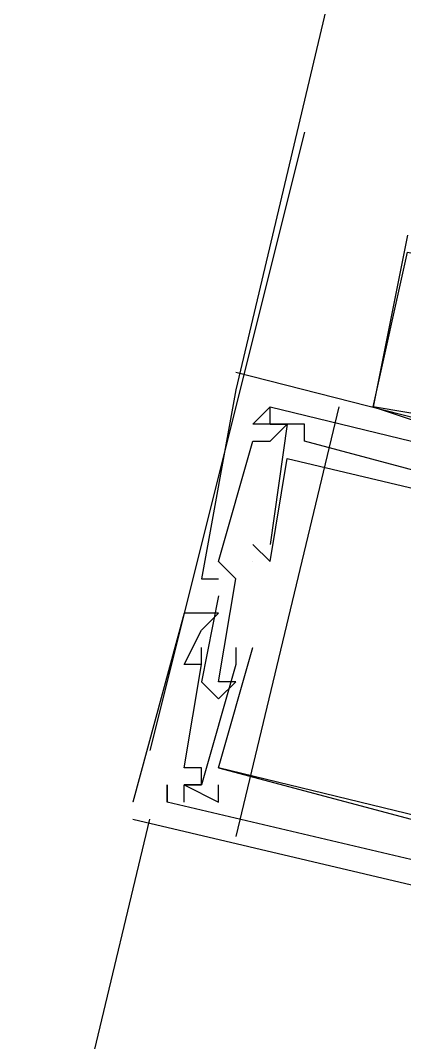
# Model space of a CAD drawing. Header units: feet. Extents: x -84 to 198, y -22 to 181.
# Drawn here: x 114.886 to 115.184, y 135.564 to 136.358 of the extents above; entities that cross this region are included whole.
import ezdxf

# ---------------------------------------------------------------- set-up
doc = ezdxf.new("R2010")
doc.units = ezdxf.units.FT
doc.layers.add('A-LINEA', color=7, linetype='CONTINUOUS')

msp = doc.modelspace()

# ---------------------------------------------------------------- linework, layer by layer
at = {"layer": 'A-LINEA'}
for p, q in [((116.7867, 143.3644), (115.0533, 136.0711)), ((115.1067, 136.2711), (114.9867, 135.7911)), ((115.0533, 136.0844), (115.0533, 136.0844)), ((115.0533, 136.0844), (115.0533, 136.0844)), ((115.0533, 136.0844), (115.0533, 136.0844)), ((115.0533, 136.0711), (115.0533, 136.0711)), ((115.0533, 136.0711), (115.0533, 136.0711)), ((115.0533, 136.0711), (115.0533, 136.0711)), ((115.1333, 136.0578), (115.0533, 135.7244)), ((115.08, 136.0578), (115.08, 136.0578)), ((115.08, 136.0578), (115.08, 136.0578)), ((115.08, 136.0578), (115.08, 136.0578)), ((115.08, 136.0578), (115.08, 136.0578)), ((115.08, 136.0578), (115.08, 136.0578)), ((115.08, 136.0578), (115.08, 136.0578)), ((115.16, 136.0578), (115.16, 136.0578)), ((115.16, 136.0578), (115.16, 136.0578)), ((115.16, 136.0578), (115.16, 136.0578)), ((115.16, 136.0578), (115.16, 136.0578)), ((115.16, 136.0578), (115.16, 136.0578)), ((115.16, 136.0578), (115.16, 136.0578)), ((115.0667, 136.0444), (115.0667, 136.0444)), ((115.0667, 136.0444), (115.0667, 136.0444)), ((115.0667, 136.0444), (115.0667, 136.0444)), ((115.0667, 136.0444), (115.0667, 136.0444)), ((115.0667, 136.0444), (115.0667, 136.0444)), ((115.0667, 136.0444), (115.0667, 136.0444)), ((115.08, 136.0444), (115.08, 136.0444)), ((115.08, 136.0444), (115.08, 136.0444)), ((115.08, 136.0444), (115.08, 136.0444)), ((115.08, 136.0444), (115.08, 136.0444)), ((115.08, 136.0444), (115.08, 136.0444)), ((115.08, 136.0444), (115.08, 136.0444)), ((115.08, 136.0444), (115.08, 136.0444)), ((115.08, 136.0444), (115.08, 136.0444)), ((115.08, 136.0444), (115.08, 136.0444)), ((115.0933, 136.0444), (115.0933, 136.0444)), ((115.0933, 136.0444), (115.0933, 136.0444)), ((115.0933, 136.0444), (115.0933, 136.0444)), ((115.0933, 136.0444), (115.0933, 136.0444)), ((115.0933, 136.0444), (115.0933, 136.0444)), ((115.0933, 136.0444), (115.0933, 136.0444)), ((115.1067, 136.0444), (115.1067, 136.0444)), ((115.1067, 136.0444), (115.1067, 136.0444)), ((115.1067, 136.0444), (115.1067, 136.0444)), ((115.0667, 136.0311), (115.0667, 136.0311)), ((115.0667, 136.0311), (115.0667, 136.0311)), ((115.0667, 136.0311), (115.0667, 136.0311)), ((115.08, 136.0311), (115.08, 136.0311)), ((115.08, 136.0311), (115.08, 136.0311)), ((115.08, 136.0311), (115.08, 136.0311)), ((115.1067, 136.0311), (115.1067, 136.0311)), ((115.1067, 136.0311), (115.1067, 136.0311)), ((115.1067, 136.0311), (115.1067, 136.0311)), ((115.0933, 136.0178), (115.0933, 136.0178)), ((115.0933, 136.0178), (115.0933, 136.0178)), ((115.0933, 136.0178), (115.0933, 136.0178)), ((115.08, 135.9378), (115.0667, 135.9511)), ((115.0667, 135.9511), (115.0667, 135.9511)), ((115.08, 135.9378), (115.0667, 135.9511)), ((115.0667, 135.9511), (115.0667, 135.9511)), ((115.08, 135.9378), (115.0667, 135.9511)), ((115.0667, 135.9511), (115.0667, 135.9511)), ((115.08, 135.9511), (115.08, 135.9511)), ((115.08, 135.9511), (115.08, 135.9511)), ((115.08, 135.9511), (115.08, 135.9511)), ((115.04, 135.9378), (115.04, 135.9378)), ((115.04, 135.9378), (115.04, 135.9378)), ((115.04, 135.9378), (115.04, 135.9378)), ((115.0667, 135.9378), (115.0667, 135.9378)), ((115.0667, 135.9378), (115.0667, 135.9378)), ((115.0667, 135.9378), (115.0667, 135.9378)), ((115.0667, 135.9378), (115.0667, 135.9378)), ((115.0667, 135.9378), (115.0667, 135.9378)), ((115.0667, 135.9378), (115.0667, 135.9378)), ((115.08, 135.9378), (115.08, 135.9378)), ((115.08, 135.9378), (115.08, 135.9378)), ((115.08, 135.9378), (115.08, 135.9378)), ((115.08, 135.9378), (115.08, 135.9378)), ((115.08, 135.9378), (115.08, 135.9378)), ((115.08, 135.9378), (115.08, 135.9378)), ((115.0267, 135.9244), (115.0267, 135.9244)), ((115.0267, 135.9244), (115.0267, 135.9244)), ((115.0267, 135.9244), (115.0267, 135.9244)), ((115.04, 135.9244), (115.04, 135.9244)), ((115.04, 135.9244), (115.04, 135.9244)), ((115.04, 135.9244), (115.04, 135.9244)), ((115.0533, 135.9244), (115.0533, 135.9244)), ((115.0533, 135.9244), (115.0533, 135.9244)), ((115.0533, 135.9244), (115.0533, 135.9244)), ((115.04, 135.9111), (115.04, 135.9111)), ((115.04, 135.9111), (115.04, 135.9111)), ((115.04, 135.9111), (115.04, 135.9111)), ((115.0133, 135.8978), (115.0133, 135.8978)), ((115.0133, 135.8978), (115.0133, 135.8978)), ((115.0133, 135.8978), (115.0133, 135.8978)), ((115.0267, 135.8978), (115.0267, 135.8978)), ((115.0267, 135.8978), (115.0267, 135.8978)), ((115.0267, 135.8978), (115.0267, 135.8978)), ((115.04, 135.8978), (115.04, 135.8978)), ((115.04, 135.8978), (115.04, 135.8978)), ((115.04, 135.8978), (115.04, 135.8978)), ((115.0267, 135.8844), (115.0267, 135.8844)), ((115.0267, 135.8844), (115.0267, 135.8844)), ((115.0267, 135.8844), (115.0267, 135.8844)), ((115.0267, 135.8711), (115.0267, 135.8711)), ((115.0267, 135.8711), (115.0267, 135.8711)), ((115.0267, 135.8711), (115.0267, 135.8711)), ((115.0533, 135.8711), (115.0533, 135.8711)), ((115.0533, 135.8711), (115.0533, 135.8711)), ((115.0533, 135.8711), (115.0533, 135.8711)), ((115.0667, 135.8711), (115.0667, 135.8711)), ((115.0667, 135.8711), (115.0667, 135.8711)), ((115.0667, 135.8711), (115.0667, 135.8711)), ((115.0133, 135.8578), (115.0133, 135.8578)), ((115.0133, 135.8578), (115.0133, 135.8578)), ((115.0133, 135.8578), (115.0133, 135.8578)), ((115.0267, 135.8578), (115.0267, 135.8578)), ((115.0267, 135.8578), (115.0267, 135.8578)), ((115.0267, 135.8578), (115.0267, 135.8578)), ((115.0267, 135.8578), (115.0267, 135.8578)), ((115.0267, 135.8578), (115.0267, 135.8578)), ((115.0267, 135.8578), (115.0267, 135.8578)), ((115.0533, 135.8578), (115.0533, 135.8578)), ((115.0533, 135.8578), (115.0533, 135.8578)), ((115.0533, 135.8578), (115.0533, 135.8578)), ((115.0267, 135.8444), (115.0267, 135.8444)), ((115.0267, 135.8444), (115.0267, 135.8444)), ((115.0267, 135.8444), (115.0267, 135.8444)), ((115.04, 135.8444), (115.04, 135.8444)), ((115.04, 135.8444), (115.04, 135.8444)), ((115.04, 135.8444), (115.04, 135.8444)), ((115.04, 135.8444), (115.04, 135.8444)), ((115.04, 135.8444), (115.04, 135.8444)), ((115.04, 135.8444), (115.04, 135.8444)), ((115.0533, 135.8444), (115.0533, 135.8444)), ((115.0533, 135.8444), (115.0533, 135.8444)), ((115.0533, 135.8444), (115.0533, 135.8444)), ((115.04, 135.8311), (115.04, 135.8311)), ((115.04, 135.8311), (115.04, 135.8311)), ((115.04, 135.8311), (115.04, 135.8311)), ((115.0133, 135.7778), (115.0133, 135.7778)), ((115.0133, 135.7778), (115.0133, 135.7778)), ((115.0133, 135.7778), (115.0133, 135.7778)), ((115.0267, 135.7778), (115.0267, 135.7778)), ((115.0267, 135.7778), (115.0267, 135.7778)), ((115.0267, 135.7778), (115.0267, 135.7778)), ((115.04, 135.7778), (115.04, 135.7778)), ((115.04, 135.7778), (115.04, 135.7778)), ((115.04, 135.7778), (115.04, 135.7778)), ((115.04, 135.7778), (115.04, 135.7778)), ((115.04, 135.7778), (115.04, 135.7778)), ((115.04, 135.7778), (115.04, 135.7778)), ((115, 135.7511), (115, 135.7644)), ((115, 135.7644), (115, 135.7644)), ((115, 135.7644), (115, 135.7511)), ((115, 135.7644), (115, 135.7644)), ((115, 135.7511), (115, 135.7644)), ((115, 135.7644), (115, 135.7644)), ((115, 135.7644), (115, 135.7511)), ((115, 135.7644), (115, 135.7644)), ((115, 135.7511), (115, 135.7644)), ((115, 135.7644), (115, 135.7644)), ((115, 135.7644), (115, 135.7511)), ((115, 135.7644), (115, 135.7644)), ((115.0133, 135.7644), (115.0133, 135.7644)), ((115.0133, 135.7644), (115.0133, 135.7644)), ((115.0133, 135.7644), (115.0133, 135.7644)), ((115.0133, 135.7644), (115.0133, 135.7644)), ((115.0133, 135.7644), (115.0133, 135.7644)), ((115.0133, 135.7644), (115.0133, 135.7644)), ((115.0133, 135.7644), (115.0133, 135.7644)), ((115.0133, 135.7644), (115.0133, 135.7644)), ((115.0133, 135.7644), (115.0133, 135.7644)), ((115.0267, 135.7644), (115.0267, 135.7644)), ((115.0267, 135.7644), (115.0267, 135.7644)), ((115.0267, 135.7644), (115.0267, 135.7644)), ((115.0267, 135.7644), (115.0267, 135.7644)), ((115.0267, 135.7644), (115.0267, 135.7644)), ((115.0267, 135.7644), (115.0267, 135.7644)), ((115.04, 135.7644), (115.04, 135.7644)), ((115.04, 135.7644), (115.04, 135.7644)), ((115.04, 135.7644), (115.04, 135.7644)), ((114.9733, 135.7511), (114.9733, 135.7511)), ((114.9733, 135.7511), (114.9733, 135.7511)), ((114.9733, 135.7511), (114.9733, 135.7511)), ((115, 135.7511), (115, 135.7511)), ((115, 135.7511), (115, 135.7511)), ((115, 135.7511), (115, 135.7511)), ((115.0133, 135.7511), (115.0133, 135.7511)), ((115.0133, 135.7511), (115.0133, 135.7511)), ((115.0133, 135.7511), (115.0133, 135.7511)), ((115.04, 135.7511), (115.04, 135.7511)), ((115.04, 135.7511), (115.04, 135.7511)), ((115.04, 135.7511), (115.04, 135.7511)), ((114.16, 132.2978), (114.9867, 135.7378)), ((114.9733, 135.7378), (114.9733, 135.7378)), ((114.9733, 135.7378), (114.9733, 135.7378)), ((114.9733, 135.7378), (114.9733, 135.7378))]:
    msp.add_line(p, q, dxfattribs=at)
for points in [[(115.1867, 136.1911), (115.16, 136.0578), (115.24, 136.0311), (115.24, 136.0444)], [(115.1867, 136.1911), (115.16, 136.0578), (115.24, 136.0311), (115.24, 136.0444)], [(115.1867, 136.1911), (115.16, 136.0578), (115.24, 136.0311), (115.24, 136.0444)], [(115.24, 136.0444), (115.16, 136.0578), (115.1867, 136.1778), (115.3867, 136.1378), (115.3867, 136.1111), (115.3867, 136.1111)], [(115.24, 136.0444), (115.16, 136.0578), (115.1867, 136.1778), (115.3867, 136.1378), (115.3867, 136.1111), (115.3867, 136.1111)], [(115.24, 136.0444), (115.16, 136.0578), (115.1867, 136.1778), (115.3867, 136.1378), (115.3867, 136.1111), (115.3867, 136.1111)], [(115.72, 135.9111), (115.7333, 135.9111), (115.0533, 136.0844)], [(115.72, 135.9111), (115.7333, 135.9111), (115.0533, 136.0844)], [(115.72, 135.9111), (115.7333, 135.9111), (115.0533, 136.0844)], [(115.0533, 136.0711), (115.0267, 135.9244), (115.04, 135.9244)], [(115.0533, 136.0711), (115.0267, 135.9244), (115.04, 135.9244)], [(115.0533, 136.0711), (115.0267, 135.9244), (115.04, 135.9244)], [(115.52, 135.9511), (115.5067, 135.9511), (115.5067, 135.9244), (115.1067, 136.0311), (115.1067, 136.0444), (115.08, 136.0444), (115.08, 136.0578), (115.0667, 136.0444)], [(115.0667, 136.0444), (115.08, 136.0578), (115.52, 135.9511), (115.52, 135.9378)], [(115.52, 135.9511), (115.5067, 135.9511), (115.5067, 135.9244), (115.1067, 136.0311), (115.1067, 136.0444), (115.08, 136.0444), (115.08, 136.0578), (115.0667, 136.0444)], [(115.0667, 136.0444), (115.08, 136.0578), (115.52, 135.9511), (115.52, 135.9378)], [(115.52, 135.9511), (115.5067, 135.9511), (115.5067, 135.9244), (115.1067, 136.0311), (115.1067, 136.0444), (115.08, 136.0444), (115.08, 136.0578), (115.0667, 136.0444)], [(115.0667, 136.0444), (115.08, 136.0578), (115.52, 135.9511), (115.52, 135.9378)], [(115.04, 135.8311), (115.0533, 135.8444), (115.04, 135.8444), (115.0533, 135.9244), (115.04, 135.9378), (115.0667, 136.0311), (115.08, 136.0311), (115.0933, 136.0444), (115.0667, 136.0444)], [(115.04, 135.8311), (115.0533, 135.8444), (115.04, 135.8444), (115.0533, 135.9244), (115.04, 135.9378), (115.0667, 136.0311), (115.08, 136.0311), (115.0933, 136.0444), (115.0667, 136.0444)], [(115.04, 135.8311), (115.0533, 135.8444), (115.04, 135.8444), (115.0533, 135.9244), (115.04, 135.9378), (115.0667, 136.0311), (115.08, 136.0311), (115.0933, 136.0444), (115.0667, 136.0444)], [(115.08, 136.0444), (115.0933, 136.0444), (115.08, 135.9511)], [(115.08, 136.0444), (115.0933, 136.0444), (115.08, 135.9511)], [(115.08, 136.0444), (115.0933, 136.0444), (115.08, 135.9511)], [(115.08, 135.9378), (115.0933, 136.0178), (115.6, 135.8978), (115.5733, 135.8178), (115.5733, 135.8178)], [(115.08, 135.9378), (115.0933, 136.0178), (115.6, 135.8978), (115.5733, 135.8178), (115.5733, 135.8178)], [(115.08, 135.9378), (115.0933, 136.0178), (115.6, 135.8978), (115.5733, 135.8178), (115.5733, 135.8178)], [(115.04, 135.9111), (115.0267, 135.8444), (115.04, 135.8311)], [(115.04, 135.9111), (115.0267, 135.8444), (115.04, 135.8311)], [(115.04, 135.9111), (115.0267, 135.8444), (115.04, 135.8311)], [(115.04, 135.8978), (115.0133, 135.8978), (114.9733, 135.7511)], [(115.04, 135.8978), (115.0133, 135.8978), (114.9733, 135.7511)], [(115.04, 135.8978), (115.0133, 135.8978), (114.9733, 135.7511)], [(115.0267, 135.8578), (115.0133, 135.8578), (115.0267, 135.8844), (115.04, 135.8978)], [(115.0267, 135.8578), (115.0133, 135.8578), (115.0267, 135.8844), (115.04, 135.8978)], [(115.0267, 135.8578), (115.0133, 135.8578), (115.0267, 135.8844), (115.04, 135.8978)], [(115.0133, 135.7644), (115.0267, 135.7644), (115.0267, 135.7778), (115.0133, 135.7778), (115.0267, 135.8578), (115.0267, 135.8711)], [(115.0533, 135.8711), (115.0533, 135.8578), (115.0267, 135.7644), (115.0133, 135.7644)], [(115.0133, 135.7644), (115.0267, 135.7644), (115.0267, 135.7778), (115.0133, 135.7778), (115.0267, 135.8578), (115.0267, 135.8711)], [(115.0533, 135.8711), (115.0533, 135.8578), (115.0267, 135.7644), (115.0133, 135.7644)], [(115.0133, 135.7644), (115.0267, 135.7644), (115.0267, 135.7778), (115.0133, 135.7778), (115.0267, 135.8578), (115.0267, 135.8711)], [(115.0533, 135.8711), (115.0533, 135.8578), (115.0267, 135.7644), (115.0133, 135.7644)], [(115.5467, 135.6178), (115.5467, 135.6578), (115.56, 135.7378), (115.5733, 135.7378), (115.56, 135.7511), (115.56, 135.7511), (115.5333, 135.6578), (115.04, 135.7778), (115.0667, 135.8711)], [(115.5467, 135.6178), (115.5467, 135.6578), (115.56, 135.7378), (115.5733, 135.7378), (115.56, 135.7511), (115.56, 135.7511), (115.5333, 135.6578), (115.04, 135.7778), (115.0667, 135.8711)], [(115.5467, 135.6178), (115.5467, 135.6578), (115.56, 135.7378), (115.5733, 135.7378), (115.56, 135.7511), (115.56, 135.7511), (115.5333, 135.6578), (115.04, 135.7778), (115.0667, 135.8711)], [(115.04, 135.7778), (115.44, 135.6711), (115.44, 135.6578), (115.4533, 135.6578)], [(115.04, 135.7778), (115.44, 135.6711), (115.44, 135.6578), (115.4533, 135.6578)], [(115.04, 135.7778), (115.44, 135.6711), (115.44, 135.6578), (115.4533, 135.6578)], [(115.0133, 135.7511), (115.0133, 135.7644), (115.04, 135.7511), (115.04, 135.7644)], [(115.0133, 135.7511), (115.0133, 135.7644), (115.04, 135.7511), (115.04, 135.7644)], [(115.0133, 135.7511), (115.0133, 135.7644), (115.04, 135.7511), (115.04, 135.7644)], [(115.56, 135.6844), (115.5467, 135.6178), (115.4533, 135.6444), (115.4667, 135.6711), (115.4533, 135.6711), (115.4533, 135.6578), (115.4533, 135.6444), (115, 135.7511)], [(115.56, 135.6844), (115.5467, 135.6178), (115.4533, 135.6444), (115.4667, 135.6711), (115.4533, 135.6711), (115.4533, 135.6578), (115.4533, 135.6444), (115, 135.7511)], [(115.56, 135.6844), (115.5467, 135.6178), (115.4533, 135.6444), (115.4667, 135.6711), (115.4533, 135.6711), (115.4533, 135.6578), (115.4533, 135.6444), (115, 135.7511)], [(114.9733, 135.7378), (115.6533, 135.5778), (115.6533, 135.5911)], [(114.9733, 135.7378), (115.6533, 135.5778), (115.6533, 135.5911)], [(114.9733, 135.7378), (115.6533, 135.5778), (115.6533, 135.5911)]]:
    msp.add_lwpolyline(points, dxfattribs=at)

doc.saveas('drawing.dxf')
